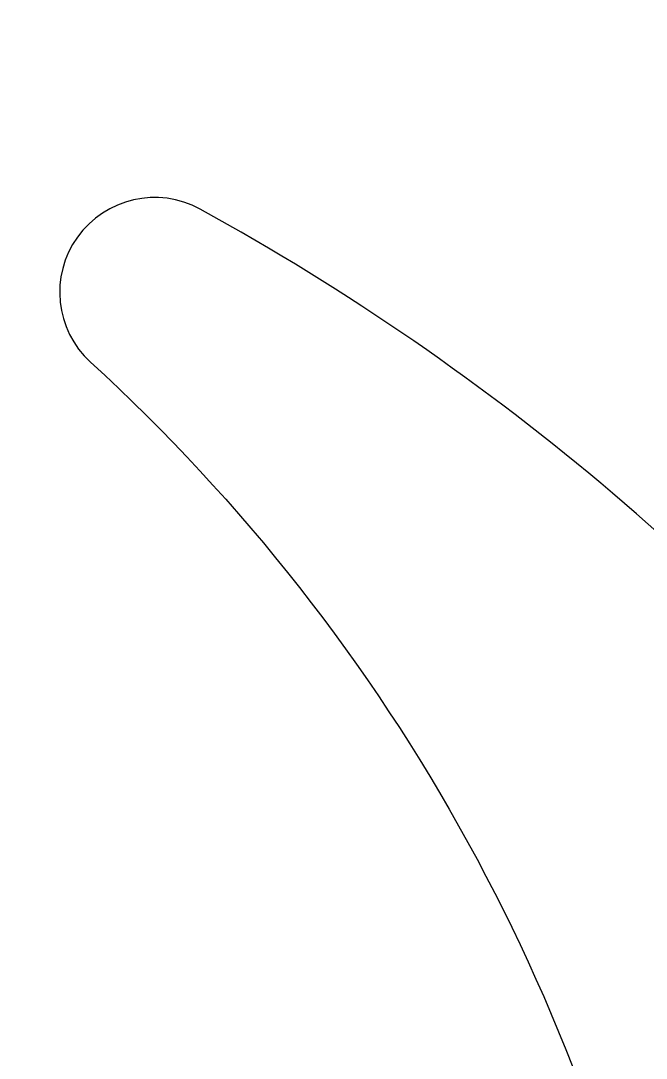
# Model space of a CAD drawing. Header units: millimetres. Extents: x -391859 to 9713180, y -178574 to 166066.
# Drawn here: x -196589.597 to -196587.585, y 105912.204 to 105915.542 of the extents above; entities that cross this region are included whole.
import ezdxf
from ezdxf import colors
from ezdxf.entities.mleader import LeaderData, LeaderLine
from ezdxf.math import Vec2, Vec3

# ---------------------------------------------------------------- set-up
doc = ezdxf.new("R2010")
doc.units = ezdxf.units.MM
doc.header["$MEASUREMENT"] = 0
doc.layers.get('0').update_dxf_attribs({"lineweight": 9})
for name, color, linetype, lineweight in [('_АР ТЕКСТ', 7, 'Continuous', 25), ('АР_Отметки', 7, 'Continuous', 15), ('АР_Перегородки витражные', 7, 'Continuous', 13), ('АР_Размеры', 7, 'Continuous', 9), ('АР_Размеры дверей', 7, 'Continuous', 0), ('АР_Сущ Несущая стена', 7, 'Continuous', 30)]:
    doc.layers.add(name, color=color, linetype=linetype, lineweight=lineweight)
doc.styles.add('ISOCPEUR', font='isocpeur.ttf', dxfattribs={"width": 0.7})

# ---------------------------------------------------------------- blocks, each defined once
blk = doc.blocks.new('_DotSmall')
at = {"color": 0, "linetype": 'ByBlock', "const_width": 0.5}
blk.add_lwpolyline([(-0.0625, 0, 1), (0.0625, 0, 1)], format="xyb", close=True, dxfattribs=at)
blk = doc.blocks.new('стойка витр.')
at = {"lineweight": 0, "ltscale": 100, "transparency": 33554687}
blk.add_lwpolyline([(-33.2205, -7.1861), (-64.2118, -18.9383, 0.414326), (-64.5303, -19.6459), (-64.0548, -20.8999, 0.410627), (-63.3537, -21.2208), (-62.7202, -20.9806, 0.492552), (-62.5722, -20.6831), (-62.7516, -20.2101, -0.441111), (-62.61, -19.8957), (-60.8381, -19.2875, -0.208057), (-59.945, -19.4038, -0.000016), (-56.8798, -20.7855, -0.439819), (-56.3601, -22.156, -0.000016), (-57.7385, -25.2228, -0.208057), (-58.3298, -25.902), (-60.0595, -26.6217, -0.441111), (-60.3739, -26.4801), (-60.5533, -26.0071, 0.492552), (-60.8613, -25.8826), (-61.4948, -26.1229, 0.410627), (-61.8068, -26.8279), (-61.3313, -28.082, 0.414326), (-60.6237, -28.4004), (-29.6324, -16.6482, 0.523933)], format="xyb", dxfattribs=at)
blk = doc.blocks.new('A$Cf7573d2c')
at = {"lineweight": 0, "ltscale": 100, "transparency": 33554687}
blk.add_lwpolyline([(30.6549, -93.9702), (37.0079, -126.5004, 0.414326), (37.6515, -126.9338), (38.9678, -126.6767, 0.410627), (39.4024, -126.0399), (39.2726, -125.3749, 0.492552), (39.0044, -125.1788), (38.5079, -125.2758, -0.441111), (38.2218, -125.0832), (37.9215, -123.234, -0.208057), (38.1869, -122.3734, -0.000016), (40.066, -119.5853, -0.439819), (41.5046, -119.3044, -0.000016), (44.2947, -121.1806, -0.208057), (44.8644, -121.8781), (45.2818, -123.7044, -0.441111), (45.0893, -123.9905), (44.5927, -124.0874, 0.492552), (44.4181, -124.37), (44.5479, -125.035, 0.410627), (45.1902, -125.4615), (46.5065, -125.2045, 0.414326), (46.9398, -124.5608), (40.5868, -92.0305, 0.523933)], format="xyb", dxfattribs=at)
at = {"layer": 'АР_Перегородки витражные', "rotation": 80.28340479355269}
blk.add_blockref('стойка витр.', (29.1786, -60.0134), dxfattribs=at)
blk = doc.blocks.new('A$Cec9b444d')
at = {"ltscale": 100, "rotation": 359}
blk.add_blockref('A$Cf7573d2c', (-2406.3429, -6569.6697), dxfattribs=at)

msp = doc.modelspace()

# ---------------------------------------------------------------- linework, layer by layer
at = {"layer": 'АР_Размеры', "lineweight": 0, "ltscale": 100, "transparency": 33554687}
msp.add_lwpolyline([(-196586.5763, 105912.86, 0.101403), (-196589.0197, 105914.9357, 0.887085), (-196589.3722, 105914.4437, -0.164997), (-196587.505, 105911.0456)], format="xyb", dxfattribs=at)
msp.add_lwpolyline([(-196586.5763, 105912.86, 0.101403), (-196589.0197, 105914.9357, 0.887085), (-196589.3722, 105914.4437, -0.164997), (-196587.505, 105911.0456)], format="xyb", dxfattribs=at)
msp.add_lwpolyline([(-196586.5763, 105912.86, 0.101403), (-196589.0197, 105914.9357, 0.887085), (-196589.3722, 105914.4437, -0.164997), (-196587.505, 105911.0456)], format="xyb", dxfattribs=at)
msp.add_lwpolyline([(-196586.5763, 105912.86, 0.101403), (-196589.0197, 105914.9357, 0.887085), (-196589.3722, 105914.4437, -0.164997), (-196587.505, 105911.0456)], format="xyb", dxfattribs=at)
msp.add_lwpolyline([(-196586.5763, 105912.86, 0.101403), (-196589.0197, 105914.9357, 0.887085), (-196589.3722, 105914.4437, -0.164997), (-196587.505, 105911.0456)], format="xyb", dxfattribs=at)
msp.add_lwpolyline([(-196586.5763, 105912.86, 0.101403), (-196589.0197, 105914.9357, 0.887085), (-196589.3722, 105914.4437, -0.164997), (-196587.505, 105911.0456)], format="xyb", dxfattribs=at)
msp.add_lwpolyline([(-196586.5763, 105912.86, 0.101403), (-196589.0197, 105914.9357, 0.887085), (-196589.3722, 105914.4437, -0.164997), (-196587.505, 105911.0456)], format="xyb", dxfattribs=at)
msp.add_lwpolyline([(-196586.5763, 105912.86, 0.101403), (-196589.0197, 105914.9357, 0.887085), (-196589.3722, 105914.4437, -0.164997), (-196587.505, 105911.0456)], format="xyb", dxfattribs=at)
msp.add_lwpolyline([(-196586.5763, 105912.86, 0.101403), (-196589.0197, 105914.9357, 0.887085), (-196589.3722, 105914.4437, -0.164997), (-196587.505, 105911.0456)], format="xyb", dxfattribs=at)
msp.add_lwpolyline([(-196586.5763, 105912.86, 0.101403), (-196589.0197, 105914.9357, 0.887085), (-196589.3722, 105914.4437, -0.164997), (-196587.505, 105911.0456)], format="xyb", dxfattribs=at)
msp.add_lwpolyline([(-196586.5763, 105912.86, 0.101403), (-196589.0197, 105914.9357, 0.887085), (-196589.3722, 105914.4437, -0.164997), (-196587.505, 105911.0456)], format="xyb", dxfattribs=at)
msp.add_lwpolyline([(-196586.5763, 105912.86, 0.101403), (-196589.0197, 105914.9357, 0.887085), (-196589.3722, 105914.4437, -0.164997), (-196587.505, 105911.0456)], format="xyb", dxfattribs=at)
msp.add_lwpolyline([(-196586.5763, 105912.86, 0.101403), (-196589.0197, 105914.9357, 0.887085), (-196589.3722, 105914.4437, -0.164997), (-196587.505, 105911.0456)], format="xyb", dxfattribs=at)
msp.add_lwpolyline([(-196586.5763, 105912.86, 0.101403), (-196589.0197, 105914.9357, 0.887085), (-196589.3722, 105914.4437, -0.164997), (-196587.505, 105911.0456)], format="xyb", dxfattribs=at)
msp.add_lwpolyline([(-196586.5763, 105912.86, 0.101403), (-196589.0197, 105914.9357, 0.887085), (-196589.3722, 105914.4437, -0.164997), (-196587.505, 105911.0456)], format="xyb", dxfattribs=at)
msp.add_lwpolyline([(-196586.5763, 105912.86, 0.101403), (-196589.0197, 105914.9357, 0.887085), (-196589.3722, 105914.4437, -0.164997), (-196587.505, 105911.0456)], format="xyb", dxfattribs=at)
msp.add_lwpolyline([(-196586.5763, 105912.86, 0.101403), (-196589.0197, 105914.9357, 0.887085), (-196589.3722, 105914.4437, -0.164997), (-196587.505, 105911.0456)], format="xyb", dxfattribs=at)
msp.add_lwpolyline([(-196586.5763, 105912.86, 0.101403), (-196589.0197, 105914.9357, 0.887085), (-196589.3722, 105914.4437, -0.164997), (-196587.505, 105911.0456)], format="xyb", dxfattribs=at)
msp.add_lwpolyline([(-196586.5763, 105912.86, 0.101403), (-196589.0197, 105914.9357, 0.887085), (-196589.3722, 105914.4437, -0.164997), (-196587.505, 105911.0456)], format="xyb", dxfattribs=at)
msp.add_lwpolyline([(-196586.5763, 105912.86, 0.101403), (-196589.0197, 105914.9357, 0.887085), (-196589.3722, 105914.4437, -0.164997), (-196587.505, 105911.0456)], format="xyb", dxfattribs=at)
msp.add_lwpolyline([(-196586.5763, 105912.86, 0.101403), (-196589.0197, 105914.9357, 0.887085), (-196589.3722, 105914.4437, -0.164997), (-196587.505, 105911.0456)], format="xyb", dxfattribs=at)
msp.add_lwpolyline([(-196586.5763, 105912.86, 0.101403), (-196589.0197, 105914.9357, 0.887085), (-196589.3722, 105914.4437, -0.164997), (-196587.505, 105911.0456)], format="xyb", dxfattribs=at)
msp.add_lwpolyline([(-196586.5763, 105912.86, 0.101403), (-196589.0197, 105914.9357, 0.887085), (-196589.3722, 105914.4437, -0.164997), (-196587.505, 105911.0456)], format="xyb", dxfattribs=at)
msp.add_lwpolyline([(-196586.5763, 105912.86, 0.101403), (-196589.0197, 105914.9357, 0.887085), (-196589.3722, 105914.4437, -0.164997), (-196587.505, 105911.0456)], format="xyb", dxfattribs=at)
msp.add_lwpolyline([(-196586.5763, 105912.86, 0.101403), (-196589.0197, 105914.9357, 0.887085), (-196589.3722, 105914.4437, -0.164997), (-196587.505, 105911.0456)], format="xyb", dxfattribs=at)
msp.add_lwpolyline([(-196586.5763, 105912.86, 0.101403), (-196589.0197, 105914.9357, 0.887085), (-196589.3722, 105914.4437, -0.164997), (-196587.505, 105911.0456)], format="xyb", dxfattribs=at)
msp.add_lwpolyline([(-196586.5763, 105912.86, 0.101403), (-196589.0197, 105914.9357, 0.887085), (-196589.3722, 105914.4437, -0.164997), (-196587.505, 105911.0456)], format="xyb", dxfattribs=at)
msp.add_lwpolyline([(-196586.5763, 105912.86, 0.101403), (-196589.0197, 105914.9357, 0.887085), (-196589.3722, 105914.4437, -0.164997), (-196587.505, 105911.0456)], format="xyb", dxfattribs=at)
msp.add_lwpolyline([(-196586.5763, 105912.86, 0.101403), (-196589.0197, 105914.9357, 0.887085), (-196589.3722, 105914.4437, -0.164997), (-196587.505, 105911.0456)], format="xyb", dxfattribs=at)
msp.add_lwpolyline([(-196586.5763, 105912.86, 0.101403), (-196589.0197, 105914.9357, 0.887085), (-196589.3722, 105914.4437, -0.164997), (-196587.505, 105911.0456)], format="xyb", dxfattribs=at)
msp.add_lwpolyline([(-196586.5763, 105912.86, 0.101403), (-196589.0197, 105914.9357, 0.887085), (-196589.3722, 105914.4437, -0.164997), (-196587.505, 105911.0456)], format="xyb", dxfattribs=at)
msp.add_lwpolyline([(-196586.5763, 105912.86, 0.101403), (-196589.0197, 105914.9357, 0.887085), (-196589.3722, 105914.4437, -0.164997), (-196587.505, 105911.0456)], format="xyb", dxfattribs=at)
msp.add_lwpolyline([(-196586.5763, 105912.86, 0.101403), (-196589.0197, 105914.9357, 0.887085), (-196589.3722, 105914.4437, -0.164997), (-196587.505, 105911.0456)], format="xyb", dxfattribs=at)
msp.add_lwpolyline([(-196586.5763, 105912.86, 0.101403), (-196589.0197, 105914.9357, 0.887085), (-196589.3722, 105914.4437, -0.164997), (-196587.505, 105911.0456)], format="xyb", dxfattribs=at)
msp.add_lwpolyline([(-196586.5763, 105912.86, 0.101403), (-196589.0197, 105914.9357, 0.887085), (-196589.3722, 105914.4437, -0.164997), (-196587.505, 105911.0456)], format="xyb", dxfattribs=at)
msp.add_lwpolyline([(-196586.5763, 105912.86, 0.101403), (-196589.0197, 105914.9357, 0.887085), (-196589.3722, 105914.4437, -0.164997), (-196587.505, 105911.0456)], format="xyb", dxfattribs=at)
msp.add_lwpolyline([(-196586.5763, 105912.86, 0.101403), (-196589.0197, 105914.9357, 0.887085), (-196589.3722, 105914.4437, -0.164997), (-196587.505, 105911.0456)], format="xyb", dxfattribs=at)
msp.add_lwpolyline([(-196586.5763, 105912.86, 0.101403), (-196589.0197, 105914.9357, 0.887085), (-196589.3722, 105914.4437, -0.164997), (-196587.505, 105911.0456)], format="xyb", dxfattribs=at)
msp.add_lwpolyline([(-196586.5763, 105912.86, 0.101403), (-196589.0197, 105914.9357, 0.887085), (-196589.3722, 105914.4437, -0.164997), (-196587.505, 105911.0456)], format="xyb", dxfattribs=at)
msp.add_lwpolyline([(-196586.5763, 105912.86, 0.101403), (-196589.0197, 105914.9357, 0.887085), (-196589.3722, 105914.4437, -0.164997), (-196587.505, 105911.0456)], format="xyb", dxfattribs=at)
msp.add_lwpolyline([(-196586.5763, 105912.86, 0.101403), (-196589.0197, 105914.9357, 0.887085), (-196589.3722, 105914.4437, -0.164997), (-196587.505, 105911.0456)], format="xyb", dxfattribs=at)
msp.add_lwpolyline([(-196586.5763, 105912.86, 0.101403), (-196589.0197, 105914.9357, 0.887085), (-196589.3722, 105914.4437, -0.164997), (-196587.505, 105911.0456)], format="xyb", dxfattribs=at)
msp.add_lwpolyline([(-196586.5763, 105912.86, 0.101403), (-196589.0197, 105914.9357, 0.887085), (-196589.3722, 105914.4437, -0.164997), (-196587.505, 105911.0456)], format="xyb", dxfattribs=at)
msp.add_lwpolyline([(-196586.5763, 105912.86, 0.101403), (-196589.0197, 105914.9357, 0.887085), (-196589.3722, 105914.4437, -0.164997), (-196587.505, 105911.0456)], format="xyb", dxfattribs=at)
msp.add_lwpolyline([(-196586.5763, 105912.86, 0.101403), (-196589.0197, 105914.9357, 0.887085), (-196589.3722, 105914.4437, -0.164997), (-196587.505, 105911.0456)], format="xyb", dxfattribs=at)
msp.add_lwpolyline([(-196586.5763, 105912.86, 0.101403), (-196589.0197, 105914.9357, 0.887085), (-196589.3722, 105914.4437, -0.164997), (-196587.505, 105911.0456)], format="xyb", dxfattribs=at)
msp.add_lwpolyline([(-196586.5763, 105912.86, 0.101403), (-196589.0197, 105914.9357, 0.887085), (-196589.3722, 105914.4437, -0.164997), (-196587.505, 105911.0456)], format="xyb", dxfattribs=at)
msp.add_lwpolyline([(-196586.5763, 105912.86, 0.101403), (-196589.0197, 105914.9357, 0.887085), (-196589.3722, 105914.4437, -0.164997), (-196587.505, 105911.0456)], format="xyb", dxfattribs=at)
msp.add_lwpolyline([(-196586.5763, 105912.86, 0.101403), (-196589.0197, 105914.9357, 0.887085), (-196589.3722, 105914.4437, -0.164997), (-196587.505, 105911.0456)], format="xyb", dxfattribs=at)
msp.add_lwpolyline([(-196586.5763, 105912.86, 0.101403), (-196589.0197, 105914.9357, 0.887085), (-196589.3722, 105914.4437, -0.164997), (-196587.505, 105911.0456)], format="xyb", dxfattribs=at)
msp.add_lwpolyline([(-196586.5763, 105912.86, 0.101403), (-196589.0197, 105914.9357, 0.887085), (-196589.3722, 105914.4437, -0.164997), (-196587.505, 105911.0456)], format="xyb", dxfattribs=at)
msp.add_lwpolyline([(-196586.5763, 105912.86, 0.101403), (-196589.0197, 105914.9357, 0.887085), (-196589.3722, 105914.4437, -0.164997), (-196587.505, 105911.0456)], format="xyb", dxfattribs=at)
msp.add_lwpolyline([(-196586.5763, 105912.86, 0.101403), (-196589.0197, 105914.9357, 0.887085), (-196589.3722, 105914.4437, -0.164997), (-196587.505, 105911.0456)], format="xyb", dxfattribs=at)
msp.add_lwpolyline([(-196586.5763, 105912.86, 0.101403), (-196589.0197, 105914.9357, 0.887085), (-196589.3722, 105914.4437, -0.164997), (-196587.505, 105911.0456)], format="xyb", dxfattribs=at)
msp.add_lwpolyline([(-196586.5763, 105912.86, 0.101403), (-196589.0197, 105914.9357, 0.887085), (-196589.3722, 105914.4437, -0.164997), (-196587.505, 105911.0456)], format="xyb", dxfattribs=at)
msp.add_lwpolyline([(-196586.5763, 105912.86, 0.101403), (-196589.0197, 105914.9357, 0.887085), (-196589.3722, 105914.4437, -0.164997), (-196587.505, 105911.0456)], format="xyb", dxfattribs=at)
msp.add_lwpolyline([(-196586.5763, 105912.86, 0.101403), (-196589.0197, 105914.9357, 0.887085), (-196589.3722, 105914.4437, -0.164997), (-196587.505, 105911.0456)], format="xyb", dxfattribs=at)
msp.add_lwpolyline([(-196586.5763, 105912.86, 0.101403), (-196589.0197, 105914.9357, 0.887085), (-196589.3722, 105914.4437, -0.164997), (-196587.505, 105911.0456)], format="xyb", dxfattribs=at)
msp.add_lwpolyline([(-196586.5763, 105912.86, 0.101403), (-196589.0197, 105914.9357, 0.887085), (-196589.3722, 105914.4437, -0.164997), (-196587.505, 105911.0456)], format="xyb", dxfattribs=at)
msp.add_lwpolyline([(-196586.5763, 105912.86, 0.101403), (-196589.0197, 105914.9357, 0.887085), (-196589.3722, 105914.4437, -0.164997), (-196587.505, 105911.0456)], format="xyb", dxfattribs=at)
msp.add_lwpolyline([(-196586.5763, 105912.86, 0.101403), (-196589.0197, 105914.9357, 0.887085), (-196589.3722, 105914.4437, -0.164997), (-196587.505, 105911.0456)], format="xyb", dxfattribs=at)
msp.add_lwpolyline([(-196586.5763, 105912.86, 0.101403), (-196589.0197, 105914.9357, 0.887085), (-196589.3722, 105914.4437, -0.164997), (-196587.505, 105911.0456)], format="xyb", dxfattribs=at)
msp.add_lwpolyline([(-196586.5763, 105912.86, 0.101403), (-196589.0197, 105914.9357, 0.887085), (-196589.3722, 105914.4437, -0.164997), (-196587.505, 105911.0456)], format="xyb", dxfattribs=at)
msp.add_lwpolyline([(-196586.5763, 105912.86, 0.101403), (-196589.0197, 105914.9357, 0.887085), (-196589.3722, 105914.4437, -0.164997), (-196587.505, 105911.0456)], format="xyb", dxfattribs=at)
msp.add_lwpolyline([(-196586.5763, 105912.86, 0.101403), (-196589.0197, 105914.9357, 0.887085), (-196589.3722, 105914.4437, -0.164997), (-196587.505, 105911.0456)], format="xyb", dxfattribs=at)
msp.add_lwpolyline([(-196586.5763, 105912.86, 0.101403), (-196589.0197, 105914.9357, 0.887085), (-196589.3722, 105914.4437, -0.164997), (-196587.505, 105911.0456)], format="xyb", dxfattribs=at)
msp.add_lwpolyline([(-196586.5763, 105912.86, 0.101403), (-196589.0197, 105914.9357, 0.887085), (-196589.3722, 105914.4437, -0.164997), (-196587.505, 105911.0456)], format="xyb", dxfattribs=at)
msp.add_lwpolyline([(-196586.5763, 105912.86, 0.101403), (-196589.0197, 105914.9357, 0.887085), (-196589.3722, 105914.4437, -0.164997), (-196587.505, 105911.0456)], format="xyb", dxfattribs=at)
msp.add_lwpolyline([(-196586.5763, 105912.86, 0.101403), (-196589.0197, 105914.9357, 0.887085), (-196589.3722, 105914.4437, -0.164997), (-196587.505, 105911.0456)], format="xyb", dxfattribs=at)
msp.add_lwpolyline([(-196586.5763, 105912.86, 0.101403), (-196589.0197, 105914.9357, 0.887085), (-196589.3722, 105914.4437, -0.164997), (-196587.505, 105911.0456)], format="xyb", dxfattribs=at)
msp.add_lwpolyline([(-196586.5763, 105912.86, 0.101403), (-196589.0197, 105914.9357, 0.887085), (-196589.3722, 105914.4437, -0.164997), (-196587.505, 105911.0456)], format="xyb", dxfattribs=at)
msp.add_lwpolyline([(-196586.5763, 105912.86, 0.101403), (-196589.0197, 105914.9357, 0.887085), (-196589.3722, 105914.4437, -0.164997), (-196587.505, 105911.0456)], format="xyb", dxfattribs=at)
msp.add_lwpolyline([(-196586.5763, 105912.86, 0.101403), (-196589.0197, 105914.9357, 0.887085), (-196589.3722, 105914.4437, -0.164997), (-196587.505, 105911.0456)], format="xyb", dxfattribs=at)
msp.add_lwpolyline([(-196586.5763, 105912.86, 0.101403), (-196589.0197, 105914.9357, 0.887085), (-196589.3722, 105914.4437, -0.164997), (-196587.505, 105911.0456)], format="xyb", dxfattribs=at)
msp.add_lwpolyline([(-196586.5763, 105912.86, 0.101403), (-196589.0197, 105914.9357, 0.887085), (-196589.3722, 105914.4437, -0.164997), (-196587.505, 105911.0456)], format="xyb", dxfattribs=at)
msp.add_lwpolyline([(-196586.5763, 105912.86, 0.101403), (-196589.0197, 105914.9357, 0.887085), (-196589.3722, 105914.4437, -0.164997), (-196587.505, 105911.0456)], format="xyb", dxfattribs=at)
msp.add_lwpolyline([(-196586.5763, 105912.86, 0.101403), (-196589.0197, 105914.9357, 0.887085), (-196589.3722, 105914.4437, -0.164997), (-196587.505, 105911.0456)], format="xyb", dxfattribs=at)
msp.add_lwpolyline([(-196586.5763, 105912.86, 0.101403), (-196589.0197, 105914.9357, 0.887085), (-196589.3722, 105914.4437, -0.164997), (-196587.505, 105911.0456)], format="xyb", dxfattribs=at)
msp.add_lwpolyline([(-196586.5763, 105912.86, 0.101403), (-196589.0197, 105914.9357, 0.887085), (-196589.3722, 105914.4437, -0.164997), (-196587.505, 105911.0456)], format="xyb", dxfattribs=at)
msp.add_lwpolyline([(-196586.5763, 105912.86, 0.101403), (-196589.0197, 105914.9357, 0.887085), (-196589.3722, 105914.4437, -0.164997), (-196587.505, 105911.0456)], format="xyb", dxfattribs=at)
msp.add_lwpolyline([(-196586.5763, 105912.86, 0.101403), (-196589.0197, 105914.9357, 0.887085), (-196589.3722, 105914.4437, -0.164997), (-196587.505, 105911.0456)], format="xyb", dxfattribs=at)
msp.add_lwpolyline([(-196586.5763, 105912.86, 0.101403), (-196589.0197, 105914.9357, 0.887085), (-196589.3722, 105914.4437, -0.164997), (-196587.505, 105911.0456)], format="xyb", dxfattribs=at)
msp.add_lwpolyline([(-196586.5763, 105912.86, 0.101403), (-196589.0197, 105914.9357, 0.887085), (-196589.3722, 105914.4437, -0.164997), (-196587.505, 105911.0456)], format="xyb", dxfattribs=at)
msp.add_lwpolyline([(-196586.5763, 105912.86, 0.101403), (-196589.0197, 105914.9357, 0.887085), (-196589.3722, 105914.4437, -0.164997), (-196587.505, 105911.0456)], format="xyb", dxfattribs=at)
msp.add_lwpolyline([(-196586.5763, 105912.86, 0.101403), (-196589.0197, 105914.9357, 0.887085), (-196589.3722, 105914.4437, -0.164997), (-196587.505, 105911.0456)], format="xyb", dxfattribs=at)
msp.add_lwpolyline([(-196586.5763, 105912.86, 0.101403), (-196589.0197, 105914.9357, 0.887085), (-196589.3722, 105914.4437, -0.164997), (-196587.505, 105911.0456)], format="xyb", dxfattribs=at)
msp.add_lwpolyline([(-196586.5763, 105912.86, 0.101403), (-196589.0197, 105914.9357, 0.887085), (-196589.3722, 105914.4437, -0.164997), (-196587.505, 105911.0456)], format="xyb", dxfattribs=at)
msp.add_lwpolyline([(-196586.5763, 105912.86, 0.101403), (-196589.0197, 105914.9357, 0.887085), (-196589.3722, 105914.4437, -0.164997), (-196587.505, 105911.0456)], format="xyb", dxfattribs=at)
msp.add_lwpolyline([(-196586.5763, 105912.86, 0.101403), (-196589.0197, 105914.9357, 0.887085), (-196589.3722, 105914.4437, -0.164997), (-196587.505, 105911.0456)], format="xyb", dxfattribs=at)
msp.add_lwpolyline([(-196586.5763, 105912.86, 0.101403), (-196589.0197, 105914.9357, 0.887085), (-196589.3722, 105914.4437, -0.164997), (-196587.505, 105911.0456)], format="xyb", dxfattribs=at)
msp.add_lwpolyline([(-196586.5763, 105912.86, 0.101403), (-196589.0197, 105914.9357, 0.887085), (-196589.3722, 105914.4437, -0.164997), (-196587.505, 105911.0456)], format="xyb", dxfattribs=at)
msp.add_lwpolyline([(-196586.5763, 105912.86, 0.101403), (-196589.0197, 105914.9357, 0.887085), (-196589.3722, 105914.4437, -0.164997), (-196587.505, 105911.0456)], format="xyb", dxfattribs=at)
msp.add_lwpolyline([(-196586.5763, 105912.86, 0.101403), (-196589.0197, 105914.9357, 0.887085), (-196589.3722, 105914.4437, -0.164997), (-196587.505, 105911.0456)], format="xyb", dxfattribs=at)
msp.add_lwpolyline([(-196586.5763, 105912.86, 0.101403), (-196589.0197, 105914.9357, 0.887085), (-196589.3722, 105914.4437, -0.164997), (-196587.505, 105911.0456)], format="xyb", dxfattribs=at)
msp.add_lwpolyline([(-196586.5763, 105912.86, 0.101403), (-196589.0197, 105914.9357, 0.887085), (-196589.3722, 105914.4437, -0.164997), (-196587.505, 105911.0456)], format="xyb", dxfattribs=at)
msp.add_lwpolyline([(-196586.5763, 105912.86, 0.101403), (-196589.0197, 105914.9357, 0.887085), (-196589.3722, 105914.4437, -0.164997), (-196587.505, 105911.0456)], format="xyb", dxfattribs=at)
msp.add_lwpolyline([(-196586.5763, 105912.86, 0.101403), (-196589.0197, 105914.9357, 0.887085), (-196589.3722, 105914.4437, -0.164997), (-196587.505, 105911.0456)], format="xyb", dxfattribs=at)
msp.add_lwpolyline([(-196586.5763, 105912.86, 0.101403), (-196589.0197, 105914.9357, 0.887085), (-196589.3722, 105914.4437, -0.164997), (-196587.505, 105911.0456)], format="xyb", dxfattribs=at)
msp.add_lwpolyline([(-196586.5763, 105912.86, 0.101403), (-196589.0197, 105914.9357, 0.887085), (-196589.3722, 105914.4437, -0.164997), (-196587.505, 105911.0456)], format="xyb", dxfattribs=at)
msp.add_lwpolyline([(-196586.5763, 105912.86, 0.101403), (-196589.0197, 105914.9357, 0.887085), (-196589.3722, 105914.4437, -0.164997), (-196587.505, 105911.0456)], format="xyb", dxfattribs=at)
msp.add_lwpolyline([(-196586.5763, 105912.86, 0.101403), (-196589.0197, 105914.9357, 0.887085), (-196589.3722, 105914.4437, -0.164997), (-196587.505, 105911.0456)], format="xyb", dxfattribs=at)
msp.add_lwpolyline([(-196586.5763, 105912.86, 0.101403), (-196589.0197, 105914.9357, 0.887085), (-196589.3722, 105914.4437, -0.164997), (-196587.505, 105911.0456)], format="xyb", dxfattribs=at)
msp.add_lwpolyline([(-196586.5763, 105912.86, 0.101403), (-196589.0197, 105914.9357, 0.887085), (-196589.3722, 105914.4437, -0.164997), (-196587.505, 105911.0456)], format="xyb", dxfattribs=at)
msp.add_lwpolyline([(-196586.5763, 105912.86, 0.101403), (-196589.0197, 105914.9357, 0.887085), (-196589.3722, 105914.4437, -0.164997), (-196587.505, 105911.0456)], format="xyb", dxfattribs=at)
msp.add_lwpolyline([(-196586.5763, 105912.86, 0.101403), (-196589.0197, 105914.9357, 0.887085), (-196589.3722, 105914.4437, -0.164997), (-196587.505, 105911.0456)], format="xyb", dxfattribs=at)
msp.add_lwpolyline([(-196586.5763, 105912.86, 0.101403), (-196589.0197, 105914.9357, 0.887085), (-196589.3722, 105914.4437, -0.164997), (-196587.505, 105911.0456)], format="xyb", dxfattribs=at)
msp.add_lwpolyline([(-196586.5763, 105912.86, 0.101403), (-196589.0197, 105914.9357, 0.887085), (-196589.3722, 105914.4437, -0.164997), (-196587.505, 105911.0456)], format="xyb", dxfattribs=at)
msp.add_lwpolyline([(-196586.5763, 105912.86, 0.101403), (-196589.0197, 105914.9357, 0.887085), (-196589.3722, 105914.4437, -0.164997), (-196587.505, 105911.0456)], format="xyb", dxfattribs=at)
msp.add_lwpolyline([(-196586.5763, 105912.86, 0.101403), (-196589.0197, 105914.9357, 0.887085), (-196589.3722, 105914.4437, -0.164997), (-196587.505, 105911.0456)], format="xyb", dxfattribs=at)
msp.add_lwpolyline([(-196586.5763, 105912.86, 0.101403), (-196589.0197, 105914.9357, 0.887085), (-196589.3722, 105914.4437, -0.164997), (-196587.505, 105911.0456)], format="xyb", dxfattribs=at)
msp.add_lwpolyline([(-196586.5763, 105912.86, 0.101403), (-196589.0197, 105914.9357, 0.887085), (-196589.3722, 105914.4437, -0.164997), (-196587.505, 105911.0456)], format="xyb", dxfattribs=at)
msp.add_lwpolyline([(-196586.5763, 105912.86, 0.101403), (-196589.0197, 105914.9357, 0.887085), (-196589.3722, 105914.4437, -0.164997), (-196587.505, 105911.0456)], format="xyb", dxfattribs=at)
msp.add_lwpolyline([(-196586.5763, 105912.86, 0.101403), (-196589.0197, 105914.9357, 0.887085), (-196589.3722, 105914.4437, -0.164997), (-196587.505, 105911.0456)], format="xyb", dxfattribs=at)
msp.add_lwpolyline([(-196586.5763, 105912.86, 0.101403), (-196589.0197, 105914.9357, 0.887085), (-196589.3722, 105914.4437, -0.164997), (-196587.505, 105911.0456)], format="xyb", dxfattribs=at)
msp.add_lwpolyline([(-196586.5763, 105912.86, 0.101403), (-196589.0197, 105914.9357, 0.887085), (-196589.3722, 105914.4437, -0.164997), (-196587.505, 105911.0456)], format="xyb", dxfattribs=at)
msp.add_lwpolyline([(-196586.5763, 105912.86, 0.101403), (-196589.0197, 105914.9357, 0.887085), (-196589.3722, 105914.4437, -0.164997), (-196587.505, 105911.0456)], format="xyb", dxfattribs=at)
msp.add_lwpolyline([(-196586.5763, 105912.86, 0.101403), (-196589.0197, 105914.9357, 0.887085), (-196589.3722, 105914.4437, -0.164997), (-196587.505, 105911.0456)], format="xyb", dxfattribs=at)
msp.add_lwpolyline([(-196586.5763, 105912.86, 0.101403), (-196589.0197, 105914.9357, 0.887085), (-196589.3722, 105914.4437, -0.164997), (-196587.505, 105911.0456)], format="xyb", dxfattribs=at)
msp.add_lwpolyline([(-196586.5763, 105912.86, 0.101403), (-196589.0197, 105914.9357, 0.887085), (-196589.3722, 105914.4437, -0.164997), (-196587.505, 105911.0456)], format="xyb", dxfattribs=at)
msp.add_lwpolyline([(-196586.5763, 105912.86, 0.101403), (-196589.0197, 105914.9357, 0.887085), (-196589.3722, 105914.4437, -0.164997), (-196587.505, 105911.0456)], format="xyb", dxfattribs=at)
msp.add_lwpolyline([(-196586.5763, 105912.86, 0.101403), (-196589.0197, 105914.9357, 0.887085), (-196589.3722, 105914.4437, -0.164997), (-196587.505, 105911.0456)], format="xyb", dxfattribs=at)
msp.add_lwpolyline([(-196586.5763, 105912.86, 0.101403), (-196589.0197, 105914.9357, 0.887085), (-196589.3722, 105914.4437, -0.164997), (-196587.505, 105911.0456)], format="xyb", dxfattribs=at)
msp.add_lwpolyline([(-196586.5763, 105912.86, 0.101403), (-196589.0197, 105914.9357, 0.887085), (-196589.3722, 105914.4437, -0.164997), (-196587.505, 105911.0456)], format="xyb", dxfattribs=at)
msp.add_lwpolyline([(-196586.5763, 105912.86, 0.101403), (-196589.0197, 105914.9357, 0.887085), (-196589.3722, 105914.4437, -0.164997), (-196587.505, 105911.0456)], format="xyb", dxfattribs=at)
msp.add_lwpolyline([(-196586.5763, 105912.86, 0.101403), (-196589.0197, 105914.9357, 0.887085), (-196589.3722, 105914.4437, -0.164997), (-196587.505, 105911.0456)], format="xyb", dxfattribs=at)
msp.add_lwpolyline([(-196586.5763, 105912.86, 0.101403), (-196589.0197, 105914.9357, 0.887085), (-196589.3722, 105914.4437, -0.164997), (-196587.505, 105911.0456)], format="xyb", dxfattribs=at)
msp.add_lwpolyline([(-196586.5763, 105912.86, 0.101403), (-196589.0197, 105914.9357, 0.887085), (-196589.3722, 105914.4437, -0.164997), (-196587.505, 105911.0456)], format="xyb", dxfattribs=at)
msp.add_lwpolyline([(-196586.5763, 105912.86, 0.101403), (-196589.0197, 105914.9357, 0.887085), (-196589.3722, 105914.4437, -0.164997), (-196587.505, 105911.0456)], format="xyb", dxfattribs=at)
msp.add_lwpolyline([(-196586.5763, 105912.86, 0.101403), (-196589.0197, 105914.9357, 0.887085), (-196589.3722, 105914.4437, -0.164997), (-196587.505, 105911.0456)], format="xyb", dxfattribs=at)
msp.add_lwpolyline([(-196586.5763, 105912.86, 0.101403), (-196589.0197, 105914.9357, 0.887085), (-196589.3722, 105914.4437, -0.164997), (-196587.505, 105911.0456)], format="xyb", dxfattribs=at)
msp.add_lwpolyline([(-196586.5763, 105912.86, 0.101403), (-196589.0197, 105914.9357, 0.887085), (-196589.3722, 105914.4437, -0.164997), (-196587.505, 105911.0456)], format="xyb", dxfattribs=at)
msp.add_lwpolyline([(-196586.5763, 105912.86, 0.101403), (-196589.0197, 105914.9357, 0.887085), (-196589.3722, 105914.4437, -0.164997), (-196587.505, 105911.0456)], format="xyb", dxfattribs=at)
msp.add_lwpolyline([(-196586.5763, 105912.86, 0.101403), (-196589.0197, 105914.9357, 0.887085), (-196589.3722, 105914.4437, -0.164997), (-196587.505, 105911.0456)], format="xyb", dxfattribs=at)
msp.add_lwpolyline([(-196586.5763, 105912.86, 0.101403), (-196589.0197, 105914.9357, 0.887085), (-196589.3722, 105914.4437, -0.164997), (-196587.505, 105911.0456)], format="xyb", dxfattribs=at)
msp.add_lwpolyline([(-196586.5763, 105912.86, 0.101403), (-196589.0197, 105914.9357, 0.887085), (-196589.3722, 105914.4437, -0.164997), (-196587.505, 105911.0456)], format="xyb", dxfattribs=at)
msp.add_lwpolyline([(-196586.5763, 105912.86, 0.101403), (-196589.0197, 105914.9357, 0.887085), (-196589.3722, 105914.4437, -0.164997), (-196587.505, 105911.0456)], format="xyb", dxfattribs=at)
msp.add_lwpolyline([(-196586.5763, 105912.86, 0.101403), (-196589.0197, 105914.9357, 0.887085), (-196589.3722, 105914.4437, -0.164997), (-196587.505, 105911.0456)], format="xyb", dxfattribs=at)
msp.add_lwpolyline([(-196586.5763, 105912.86, 0.101403), (-196589.0197, 105914.9357, 0.887085), (-196589.3722, 105914.4437, -0.164997), (-196587.505, 105911.0456)], format="xyb", dxfattribs=at)
msp.add_lwpolyline([(-196586.5763, 105912.86, 0.101403), (-196589.0197, 105914.9357, 0.887085), (-196589.3722, 105914.4437, -0.164997), (-196587.505, 105911.0456)], format="xyb", dxfattribs=at)
msp.add_lwpolyline([(-196586.5763, 105912.86, 0.101403), (-196589.0197, 105914.9357, 0.887085), (-196589.3722, 105914.4437, -0.164997), (-196587.505, 105911.0456)], format="xyb", dxfattribs=at)
msp.add_lwpolyline([(-196586.5763, 105912.86, 0.101403), (-196589.0197, 105914.9357, 0.887085), (-196589.3722, 105914.4437, -0.164997), (-196587.505, 105911.0456)], format="xyb", dxfattribs=at)
msp.add_lwpolyline([(-196586.5763, 105912.86, 0.101403), (-196589.0197, 105914.9357, 0.887085), (-196589.3722, 105914.4437, -0.164997), (-196587.505, 105911.0456)], format="xyb", dxfattribs=at)
msp.add_lwpolyline([(-196586.5763, 105912.86, 0.101403), (-196589.0197, 105914.9357, 0.887085), (-196589.3722, 105914.4437, -0.164997), (-196587.505, 105911.0456)], format="xyb", dxfattribs=at)
msp.add_lwpolyline([(-196586.5763, 105912.86, 0.101403), (-196589.0197, 105914.9357, 0.887085), (-196589.3722, 105914.4437, -0.164997), (-196587.505, 105911.0456)], format="xyb", dxfattribs=at)
msp.add_lwpolyline([(-196586.5763, 105912.86, 0.101403), (-196589.0197, 105914.9357, 0.887085), (-196589.3722, 105914.4437, -0.164997), (-196587.505, 105911.0456)], format="xyb", dxfattribs=at)
msp.add_lwpolyline([(-196586.5763, 105912.86, 0.101403), (-196589.0197, 105914.9357, 0.887085), (-196589.3722, 105914.4437, -0.164997), (-196587.505, 105911.0456)], format="xyb", dxfattribs=at)
msp.add_lwpolyline([(-196586.5763, 105912.86, 0.101403), (-196589.0197, 105914.9357, 0.887085), (-196589.3722, 105914.4437, -0.164997), (-196587.505, 105911.0456)], format="xyb", dxfattribs=at)
msp.add_lwpolyline([(-196586.5763, 105912.86, 0.101403), (-196589.0197, 105914.9357, 0.887085), (-196589.3722, 105914.4437, -0.164997), (-196587.505, 105911.0456)], format="xyb", dxfattribs=at)
msp.add_lwpolyline([(-196586.5763, 105912.86, 0.101403), (-196589.0197, 105914.9357, 0.887085), (-196589.3722, 105914.4437, -0.164997), (-196587.505, 105911.0456)], format="xyb", dxfattribs=at)
msp.add_lwpolyline([(-196586.5763, 105912.86, 0.101403), (-196589.0197, 105914.9357, 0.887085), (-196589.3722, 105914.4437, -0.164997), (-196587.505, 105911.0456)], format="xyb", dxfattribs=at)
msp.add_lwpolyline([(-196586.5763, 105912.86, 0.101403), (-196589.0197, 105914.9357, 0.887085), (-196589.3722, 105914.4437, -0.164997), (-196587.505, 105911.0456)], format="xyb", dxfattribs=at)
msp.add_lwpolyline([(-196586.5763, 105912.86, 0.101403), (-196589.0197, 105914.9357, 0.887085), (-196589.3722, 105914.4437, -0.164997), (-196587.505, 105911.0456)], format="xyb", dxfattribs=at)
msp.add_lwpolyline([(-196586.5763, 105912.86, 0.101403), (-196589.0197, 105914.9357, 0.887085), (-196589.3722, 105914.4437, -0.164997), (-196587.505, 105911.0456)], format="xyb", dxfattribs=at)
msp.add_lwpolyline([(-196586.5763, 105912.86, 0.101403), (-196589.0197, 105914.9357, 0.887085), (-196589.3722, 105914.4437, -0.164997), (-196587.505, 105911.0456)], format="xyb", dxfattribs=at)
msp.add_lwpolyline([(-196586.5763, 105912.86, 0.101403), (-196589.0197, 105914.9357, 0.887085), (-196589.3722, 105914.4437, -0.164997), (-196587.505, 105911.0456)], format="xyb", dxfattribs=at)
msp.add_lwpolyline([(-196586.5763, 105912.86, 0.101403), (-196589.0197, 105914.9357, 0.887085), (-196589.3722, 105914.4437, -0.164997), (-196587.505, 105911.0456)], format="xyb", dxfattribs=at)
msp.add_lwpolyline([(-196586.5763, 105912.86, 0.101403), (-196589.0197, 105914.9357, 0.887085), (-196589.3722, 105914.4437, -0.164997), (-196587.505, 105911.0456)], format="xyb", dxfattribs=at)
msp.add_lwpolyline([(-196586.5763, 105912.86, 0.101403), (-196589.0197, 105914.9357, 0.887085), (-196589.3722, 105914.4437, -0.164997), (-196587.505, 105911.0456)], format="xyb", dxfattribs=at)
msp.add_lwpolyline([(-196586.5763, 105912.86, 0.101403), (-196589.0197, 105914.9357, 0.887085), (-196589.3722, 105914.4437, -0.164997), (-196587.505, 105911.0456)], format="xyb", dxfattribs=at)
msp.add_lwpolyline([(-196586.5763, 105912.86, 0.101403), (-196589.0197, 105914.9357, 0.887085), (-196589.3722, 105914.4437, -0.164997), (-196587.505, 105911.0456)], format="xyb", dxfattribs=at)
msp.add_lwpolyline([(-196586.5763, 105912.86, 0.101403), (-196589.0197, 105914.9357, 0.887085), (-196589.3722, 105914.4437, -0.164997), (-196587.505, 105911.0456)], format="xyb", dxfattribs=at)
msp.add_lwpolyline([(-196586.5763, 105912.86, 0.101403), (-196589.0197, 105914.9357, 0.887085), (-196589.3722, 105914.4437, -0.164997), (-196587.505, 105911.0456)], format="xyb", dxfattribs=at)
msp.add_lwpolyline([(-196586.5763, 105912.86, 0.101403), (-196589.0197, 105914.9357, 0.887085), (-196589.3722, 105914.4437, -0.164997), (-196587.505, 105911.0456)], format="xyb", dxfattribs=at)
msp.add_lwpolyline([(-196586.5763, 105912.86, 0.101403), (-196589.0197, 105914.9357, 0.887085), (-196589.3722, 105914.4437, -0.164997), (-196587.505, 105911.0456)], format="xyb", dxfattribs=at)
msp.add_lwpolyline([(-196586.5763, 105912.86, 0.101403), (-196589.0197, 105914.9357, 0.887085), (-196589.3722, 105914.4437, -0.164997), (-196587.505, 105911.0456)], format="xyb", dxfattribs=at)
msp.add_lwpolyline([(-196586.5763, 105912.86, 0.101403), (-196589.0197, 105914.9357, 0.887085), (-196589.3722, 105914.4437, -0.164997), (-196587.505, 105911.0456)], format="xyb", dxfattribs=at)
msp.add_lwpolyline([(-196586.5763, 105912.86, 0.101403), (-196589.0197, 105914.9357, 0.887085), (-196589.3722, 105914.4437, -0.164997), (-196587.505, 105911.0456)], format="xyb", dxfattribs=at)
msp.add_lwpolyline([(-196586.5763, 105912.86, 0.101403), (-196589.0197, 105914.9357, 0.887085), (-196589.3722, 105914.4437, -0.164997), (-196587.505, 105911.0456)], format="xyb", dxfattribs=at)
msp.add_lwpolyline([(-196586.5763, 105912.86, 0.101403), (-196589.0197, 105914.9357, 0.887085), (-196589.3722, 105914.4437, -0.164997), (-196587.505, 105911.0456)], format="xyb", dxfattribs=at)
msp.add_lwpolyline([(-196586.5763, 105912.86, 0.101403), (-196589.0197, 105914.9357, 0.887085), (-196589.3722, 105914.4437, -0.164997), (-196587.505, 105911.0456)], format="xyb", dxfattribs=at)
msp.add_lwpolyline([(-196586.5763, 105912.86, 0.101403), (-196589.0197, 105914.9357, 0.887085), (-196589.3722, 105914.4437, -0.164997), (-196587.505, 105911.0456)], format="xyb", dxfattribs=at)
msp.add_lwpolyline([(-196586.5763, 105912.86, 0.101403), (-196589.0197, 105914.9357, 0.887085), (-196589.3722, 105914.4437, -0.164997), (-196587.505, 105911.0456)], format="xyb", dxfattribs=at)
msp.add_lwpolyline([(-196586.5763, 105912.86, 0.101403), (-196589.0197, 105914.9357, 0.887085), (-196589.3722, 105914.4437, -0.164997), (-196587.505, 105911.0456)], format="xyb", dxfattribs=at)
msp.add_lwpolyline([(-196586.5763, 105912.86, 0.101403), (-196589.0197, 105914.9357, 0.887085), (-196589.3722, 105914.4437, -0.164997), (-196587.505, 105911.0456)], format="xyb", dxfattribs=at)
msp.add_lwpolyline([(-196586.5763, 105912.86, 0.101403), (-196589.0197, 105914.9357, 0.887085), (-196589.3722, 105914.4437, -0.164997), (-196587.505, 105911.0456)], format="xyb", dxfattribs=at)
msp.add_lwpolyline([(-196586.5763, 105912.86, 0.101403), (-196589.0197, 105914.9357, 0.887085), (-196589.3722, 105914.4437, -0.164997), (-196587.505, 105911.0456)], format="xyb", dxfattribs=at)
msp.add_lwpolyline([(-196586.5763, 105912.86, 0.101403), (-196589.0197, 105914.9357, 0.887085), (-196589.3722, 105914.4437, -0.164997), (-196587.505, 105911.0456)], format="xyb", dxfattribs=at)
msp.add_lwpolyline([(-196586.5763, 105912.86, 0.101403), (-196589.0197, 105914.9357, 0.887085), (-196589.3722, 105914.4437, -0.164997), (-196587.505, 105911.0456)], format="xyb", dxfattribs=at)
msp.add_lwpolyline([(-196586.5763, 105912.86, 0.101403), (-196589.0197, 105914.9357, 0.887085), (-196589.3722, 105914.4437, -0.164997), (-196587.505, 105911.0456)], format="xyb", dxfattribs=at)
msp.add_lwpolyline([(-196586.5763, 105912.86, 0.101403), (-196589.0197, 105914.9357, 0.887085), (-196589.3722, 105914.4437, -0.164997), (-196587.505, 105911.0456)], format="xyb", dxfattribs=at)
msp.add_lwpolyline([(-196586.5763, 105912.86, 0.101403), (-196589.0197, 105914.9357, 0.887085), (-196589.3722, 105914.4437, -0.164997), (-196587.505, 105911.0456)], format="xyb", dxfattribs=at)
msp.add_lwpolyline([(-196586.5763, 105912.86, 0.101403), (-196589.0197, 105914.9357, 0.887085), (-196589.3722, 105914.4437, -0.164997), (-196587.505, 105911.0456)], format="xyb", dxfattribs=at)
msp.add_lwpolyline([(-196586.5763, 105912.86, 0.101403), (-196589.0197, 105914.9357, 0.887085), (-196589.3722, 105914.4437, -0.164997), (-196587.505, 105911.0456)], format="xyb", dxfattribs=at)
msp.add_lwpolyline([(-196586.5763, 105912.86, 0.101403), (-196589.0197, 105914.9357, 0.887085), (-196589.3722, 105914.4437, -0.164997), (-196587.505, 105911.0456)], format="xyb", dxfattribs=at)
msp.add_lwpolyline([(-196586.5763, 105912.86, 0.101403), (-196589.0197, 105914.9357, 0.887085), (-196589.3722, 105914.4437, -0.164997), (-196587.505, 105911.0456)], format="xyb", dxfattribs=at)
msp.add_lwpolyline([(-196586.5763, 105912.86, 0.101403), (-196589.0197, 105914.9357, 0.887085), (-196589.3722, 105914.4437, -0.164997), (-196587.505, 105911.0456)], format="xyb", dxfattribs=at)
msp.add_lwpolyline([(-196586.5763, 105912.86, 0.101403), (-196589.0197, 105914.9357, 0.887085), (-196589.3722, 105914.4437, -0.164997), (-196587.505, 105911.0456)], format="xyb", dxfattribs=at)
msp.add_lwpolyline([(-196586.5763, 105912.86, 0.101403), (-196589.0197, 105914.9357, 0.887085), (-196589.3722, 105914.4437, -0.164997), (-196587.505, 105911.0456)], format="xyb", dxfattribs=at)
msp.add_lwpolyline([(-196586.5763, 105912.86, 0.101403), (-196589.0197, 105914.9357, 0.887085), (-196589.3722, 105914.4437, -0.164997), (-196587.505, 105911.0456)], format="xyb", dxfattribs=at)
msp.add_lwpolyline([(-196586.5763, 105912.86, 0.101403), (-196589.0197, 105914.9357, 0.887085), (-196589.3722, 105914.4437, -0.164997), (-196587.505, 105911.0456)], format="xyb", dxfattribs=at)
msp.add_lwpolyline([(-196586.5763, 105912.86, 0.101403), (-196589.0197, 105914.9357, 0.887085), (-196589.3722, 105914.4437, -0.164997), (-196587.505, 105911.0456)], format="xyb", dxfattribs=at)
msp.add_lwpolyline([(-196586.5763, 105912.86, 0.101403), (-196589.0197, 105914.9357, 0.887085), (-196589.3722, 105914.4437, -0.164997), (-196587.505, 105911.0456)], format="xyb", dxfattribs=at)
msp.add_lwpolyline([(-196586.5763, 105912.86, 0.101403), (-196589.0197, 105914.9357, 0.887085), (-196589.3722, 105914.4437, -0.164997), (-196587.505, 105911.0456)], format="xyb", dxfattribs=at)
msp.add_lwpolyline([(-196586.5763, 105912.86, 0.101403), (-196589.0197, 105914.9357, 0.887085), (-196589.3722, 105914.4437, -0.164997), (-196587.505, 105911.0456)], format="xyb", dxfattribs=at)
msp.add_lwpolyline([(-196586.5763, 105912.86, 0.101403), (-196589.0197, 105914.9357, 0.887085), (-196589.3722, 105914.4437, -0.164997), (-196587.505, 105911.0456)], format="xyb", dxfattribs=at)
msp.add_lwpolyline([(-196586.5763, 105912.86, 0.101403), (-196589.0197, 105914.9357, 0.887085), (-196589.3722, 105914.4437, -0.164997), (-196587.505, 105911.0456)], format="xyb", dxfattribs=at)
msp.add_lwpolyline([(-196586.5763, 105912.86, 0.101403), (-196589.0197, 105914.9357, 0.887085), (-196589.3722, 105914.4437, -0.164997), (-196587.505, 105911.0456)], format="xyb", dxfattribs=at)
msp.add_lwpolyline([(-196586.5763, 105912.86, 0.101403), (-196589.0197, 105914.9357, 0.887085), (-196589.3722, 105914.4437, -0.164997), (-196587.505, 105911.0456)], format="xyb", dxfattribs=at)
msp.add_lwpolyline([(-196586.5763, 105912.86, 0.101403), (-196589.0197, 105914.9357, 0.887085), (-196589.3722, 105914.4437, -0.164997), (-196587.505, 105911.0456)], format="xyb", dxfattribs=at)
msp.add_lwpolyline([(-196586.5763, 105912.86, 0.101403), (-196589.0197, 105914.9357, 0.887085), (-196589.3722, 105914.4437, -0.164997), (-196587.505, 105911.0456)], format="xyb", dxfattribs=at)
msp.add_lwpolyline([(-196586.5763, 105912.86, 0.101403), (-196589.0197, 105914.9357, 0.887085), (-196589.3722, 105914.4437, -0.164997), (-196587.505, 105911.0456)], format="xyb", dxfattribs=at)
msp.add_lwpolyline([(-196586.5763, 105912.86, 0.101403), (-196589.0197, 105914.9357, 0.887085), (-196589.3722, 105914.4437, -0.164997), (-196587.505, 105911.0456)], format="xyb", dxfattribs=at)
msp.add_lwpolyline([(-196586.5763, 105912.86, 0.101403), (-196589.0197, 105914.9357, 0.887085), (-196589.3722, 105914.4437, -0.164997), (-196587.505, 105911.0456)], format="xyb", dxfattribs=at)
msp.add_lwpolyline([(-196586.5763, 105912.86, 0.101403), (-196589.0197, 105914.9357, 0.887085), (-196589.3722, 105914.4437, -0.164997), (-196587.505, 105911.0456)], format="xyb", dxfattribs=at)
msp.add_lwpolyline([(-196586.5763, 105912.86, 0.101403), (-196589.0197, 105914.9357, 0.887085), (-196589.3722, 105914.4437, -0.164997), (-196587.505, 105911.0456)], format="xyb", dxfattribs=at)
msp.add_lwpolyline([(-196586.5763, 105912.86, 0.101403), (-196589.0197, 105914.9357, 0.887085), (-196589.3722, 105914.4437, -0.164997), (-196587.505, 105911.0456)], format="xyb", dxfattribs=at)
msp.add_lwpolyline([(-196586.5763, 105912.86, 0.101403), (-196589.0197, 105914.9357, 0.887085), (-196589.3722, 105914.4437, -0.164997), (-196587.505, 105911.0456)], format="xyb", dxfattribs=at)
msp.add_lwpolyline([(-196586.5763, 105912.86, 0.101403), (-196589.0197, 105914.9357, 0.887085), (-196589.3722, 105914.4437, -0.164997), (-196587.505, 105911.0456)], format="xyb", dxfattribs=at)
msp.add_lwpolyline([(-196586.5763, 105912.86, 0.101403), (-196589.0197, 105914.9357, 0.887085), (-196589.3722, 105914.4437, -0.164997), (-196587.505, 105911.0456)], format="xyb", dxfattribs=at)
msp.add_lwpolyline([(-196586.5763, 105912.86, 0.101403), (-196589.0197, 105914.9357, 0.887085), (-196589.3722, 105914.4437, -0.164997), (-196587.505, 105911.0456)], format="xyb", dxfattribs=at)
msp.add_lwpolyline([(-196586.5763, 105912.86, 0.101403), (-196589.0197, 105914.9357, 0.887085), (-196589.3722, 105914.4437, -0.164997), (-196587.505, 105911.0456)], format="xyb", dxfattribs=at)
msp.add_lwpolyline([(-196586.5763, 105912.86, 0.101403), (-196589.0197, 105914.9357, 0.887085), (-196589.3722, 105914.4437, -0.164997), (-196587.505, 105911.0456)], format="xyb", dxfattribs=at)
msp.add_lwpolyline([(-196586.5763, 105912.86, 0.101403), (-196589.0197, 105914.9357, 0.887085), (-196589.3722, 105914.4437, -0.164997), (-196587.505, 105911.0456)], format="xyb", dxfattribs=at)
msp.add_lwpolyline([(-196586.5763, 105912.86, 0.101403), (-196589.0197, 105914.9357, 0.887085), (-196589.3722, 105914.4437, -0.164997), (-196587.505, 105911.0456)], format="xyb", dxfattribs=at)
msp.add_lwpolyline([(-196586.5763, 105912.86, 0.101403), (-196589.0197, 105914.9357, 0.887085), (-196589.3722, 105914.4437, -0.164997), (-196587.505, 105911.0456)], format="xyb", dxfattribs=at)
msp.add_lwpolyline([(-196586.5763, 105912.86, 0.101403), (-196589.0197, 105914.9357, 0.887085), (-196589.3722, 105914.4437, -0.164997), (-196587.505, 105911.0456)], format="xyb", dxfattribs=at)
msp.add_lwpolyline([(-196586.5763, 105912.86, 0.101403), (-196589.0197, 105914.9357, 0.887085), (-196589.3722, 105914.4437, -0.164997), (-196587.505, 105911.0456)], format="xyb", dxfattribs=at)
msp.add_lwpolyline([(-196586.5763, 105912.86, 0.101403), (-196589.0197, 105914.9357, 0.887085), (-196589.3722, 105914.4437, -0.164997), (-196587.505, 105911.0456)], format="xyb", dxfattribs=at)
msp.add_lwpolyline([(-196586.5763, 105912.86, 0.101403), (-196589.0197, 105914.9357, 0.887085), (-196589.3722, 105914.4437, -0.164997), (-196587.505, 105911.0456)], format="xyb", dxfattribs=at)
msp.add_lwpolyline([(-196586.5763, 105912.86, 0.101403), (-196589.0197, 105914.9357, 0.887085), (-196589.3722, 105914.4437, -0.164997), (-196587.505, 105911.0456)], format="xyb", dxfattribs=at)
msp.add_lwpolyline([(-196586.5763, 105912.86, 0.101403), (-196589.0197, 105914.9357, 0.887085), (-196589.3722, 105914.4437, -0.164997), (-196587.505, 105911.0456)], format="xyb", dxfattribs=at)
msp.add_lwpolyline([(-196586.5763, 105912.86, 0.101403), (-196589.0197, 105914.9357, 0.887085), (-196589.3722, 105914.4437, -0.164997), (-196587.505, 105911.0456)], format="xyb", dxfattribs=at)
msp.add_lwpolyline([(-196586.5763, 105912.86, 0.101403), (-196589.0197, 105914.9357, 0.887085), (-196589.3722, 105914.4437, -0.164997), (-196587.505, 105911.0456)], format="xyb", dxfattribs=at)
msp.add_lwpolyline([(-196586.5763, 105912.86, 0.101403), (-196589.0197, 105914.9357, 0.887085), (-196589.3722, 105914.4437, -0.164997), (-196587.505, 105911.0456)], format="xyb", dxfattribs=at)
msp.add_lwpolyline([(-196586.5763, 105912.86, 0.101403), (-196589.0197, 105914.9357, 0.887085), (-196589.3722, 105914.4437, -0.164997), (-196587.505, 105911.0456)], format="xyb", dxfattribs=at)
at = {"layer": 'АР_Сущ Несущая стена', "lineweight": 18, "ltscale": 100}
msp.add_arc((-197116.3547, 115484.5893), 9778.6546, 272.59254797, 356.63539137, dxfattribs=at)

# ---------------------------------------------------------------- block references
at = {"layer": 'АР_Размеры дверей', "ltscale": 100}
msp.add_blockref('A$Cec9b444d', (-194233.9151, 112600.6825), dxfattribs=at)

# ---------------------------------------------------------------- leaders
at = {"layer": '_АР ТЕКСТ'}
ml = msp.add_multileader_mtext('Standard', dxfattribs=at)
ml.set_content('{\\W0.8;-2,550}', color=256, style='ISOCPEUR')
ml.set_leader_properties(color=256, linetype='Continuous', lineweight=-1)
ml.set_arrow_properties(name='DOTSMALL')
ml.build(insert=Vec2(0, 0))
ml.multileader.update_dxf_attribs({"has_text_frame": 1, "text_left_attachment_type": 4, "text_right_attachment_type": 4, "dogleg_length": 100, "arrow_head_size": 180})
ctx = ml.context
ctx.base_point, ctx.char_height, ctx.arrow_head_size, ctx.landing_gap_size, ctx.plane_origin = Vec3(-314736.0149, 120073.2763, -1.9618), 250, 180, 50, Vec3(-314255.6815, 117829.2579, -1.9618)
ctx.left_attachment, ctx.right_attachment = 4, 4
notes = []
notes.append((ctx, [(0, (0, 0, 0), (0, 0), (1, 0), 1, [])]))
ctx.mtext.insert, ctx.mtext.width, ctx.mtext.defined_height, ctx.mtext.line_spacing_style, ctx.mtext.flow_direction = Vec3(-314686.0149, 120406.6097, -1.9618), 801.086406, 330.7096, 2, 5
at = {"layer": 'АР_Отметки'}
ml = msp.add_multileader_mtext('Standard', dxfattribs=at)
ml.set_content('{\\W0.8;-2,250}', color=256, style='ISOCPEUR')
ml.set_leader_properties(color=256, linetype='Continuous', lineweight=-1)
ml.set_arrow_properties(name='DOTSMALL')
ml.build(insert=Vec2(0, 0))
ml.multileader.update_dxf_attribs({"has_text_frame": 1, "text_left_attachment_type": 4, "text_right_attachment_type": 4, "dogleg_length": 100, "arrow_head_size": 180})
ctx = ml.context
ctx.base_point, ctx.char_height, ctx.arrow_head_size, ctx.landing_gap_size, ctx.plane_origin = Vec3(-296774.1427, 128156.9545), 250, 180, 50, Vec3(-296855.5361, 126878.8352)
ctx.left_attachment, ctx.right_attachment = 4, 4
notes.append((ctx, [(0, (0, 0, 0), (0, 0), (1, 0), 1, [])]))
ctx.mtext.insert, ctx.mtext.width, ctx.mtext.defined_height, ctx.mtext.line_spacing_style, ctx.mtext.flow_direction = Vec3(-296724.1427, 128490.2878), 769.988959, 343.8884, 2, 5
ml = msp.add_multileader_mtext('Standard', dxfattribs=at)
ml.set_content('{\\W0.8;-2,250}', color=256, style='ISOCPEUR')
ml.set_leader_properties(color=256, linetype='Continuous', lineweight=-1)
ml.set_arrow_properties(name='DOTSMALL')
ml.build(insert=Vec2(0, 0))
ml.multileader.update_dxf_attribs({"has_text_frame": 1, "text_left_attachment_type": 4, "text_right_attachment_type": 4, "dogleg_length": 100, "arrow_head_size": 180})
ctx = ml.context
ctx.base_point, ctx.char_height, ctx.arrow_head_size, ctx.landing_gap_size, ctx.plane_origin = Vec3(-335903.2474, 116985.8569, 0), 250, 180, 50, Vec3(-337173.9636, 115928.7627, 0)
ctx.left_attachment, ctx.right_attachment = 4, 4
notes.append((ctx, [(0, (0, 0, 0), (0, 0), (1, 0), 1, [])]))
ctx.mtext.insert, ctx.mtext.width, ctx.mtext.defined_height, ctx.mtext.line_spacing_style, ctx.mtext.flow_direction = Vec3(-335853.2474, 117319.1902, 0), 769.988959, 343.8884, 2, 5
ml = msp.add_multileader_mtext('Standard', dxfattribs=at)
ml.set_content('{\\W0.8;-2,650}', color=256, style='ISOCPEUR')
ml.set_leader_properties(color=256, linetype='Continuous', lineweight=-1)
ml.set_arrow_properties(name='DOTSMALL')
ml.build(insert=Vec2(0, 0))
ml.multileader.update_dxf_attribs({"has_text_frame": 1, "text_left_attachment_type": 4, "text_right_attachment_type": 4, "dogleg_length": 100, "arrow_head_size": 180})
ctx = ml.context
ctx.base_point, ctx.char_height, ctx.arrow_head_size, ctx.landing_gap_size, ctx.plane_origin = Vec3(-302334.9623, 113770.4184), 250, 180, 50, Vec3(-302336.2564, 112502.8542)
ctx.left_attachment, ctx.right_attachment = 4, 4
notes.append((ctx, [(0, (0, 0, 0), (0, 0), (1, 0), 1, [])]))
ctx.mtext.insert, ctx.mtext.width, ctx.mtext.defined_height, ctx.mtext.line_spacing_style, ctx.mtext.flow_direction = Vec3(-302284.9623, 114103.7517), 881.185779, 430.9869, 2, 5
for ctx, leaders in notes:
    for number, flags, end, landing, length, lines in leaders:
        leader = LeaderData()
        leader.index, (leader.has_last_leader_line, leader.has_dogleg_vector, leader.attachment_direction) = number, flags
        leader.last_leader_point, leader.dogleg_vector, leader.dogleg_length = Vec3(end), Vec3(landing), length
        for number, points, colour, breaks in lines:
            line = LeaderLine()
            line.index, line.vertices, line.color, line.breaks = number, Vec3.list(points), colors.encode_raw_color(colour), breaks
            leader.lines.append(line)
        ctx.leaders.append(leader)

doc.saveas('drawing.dxf')
